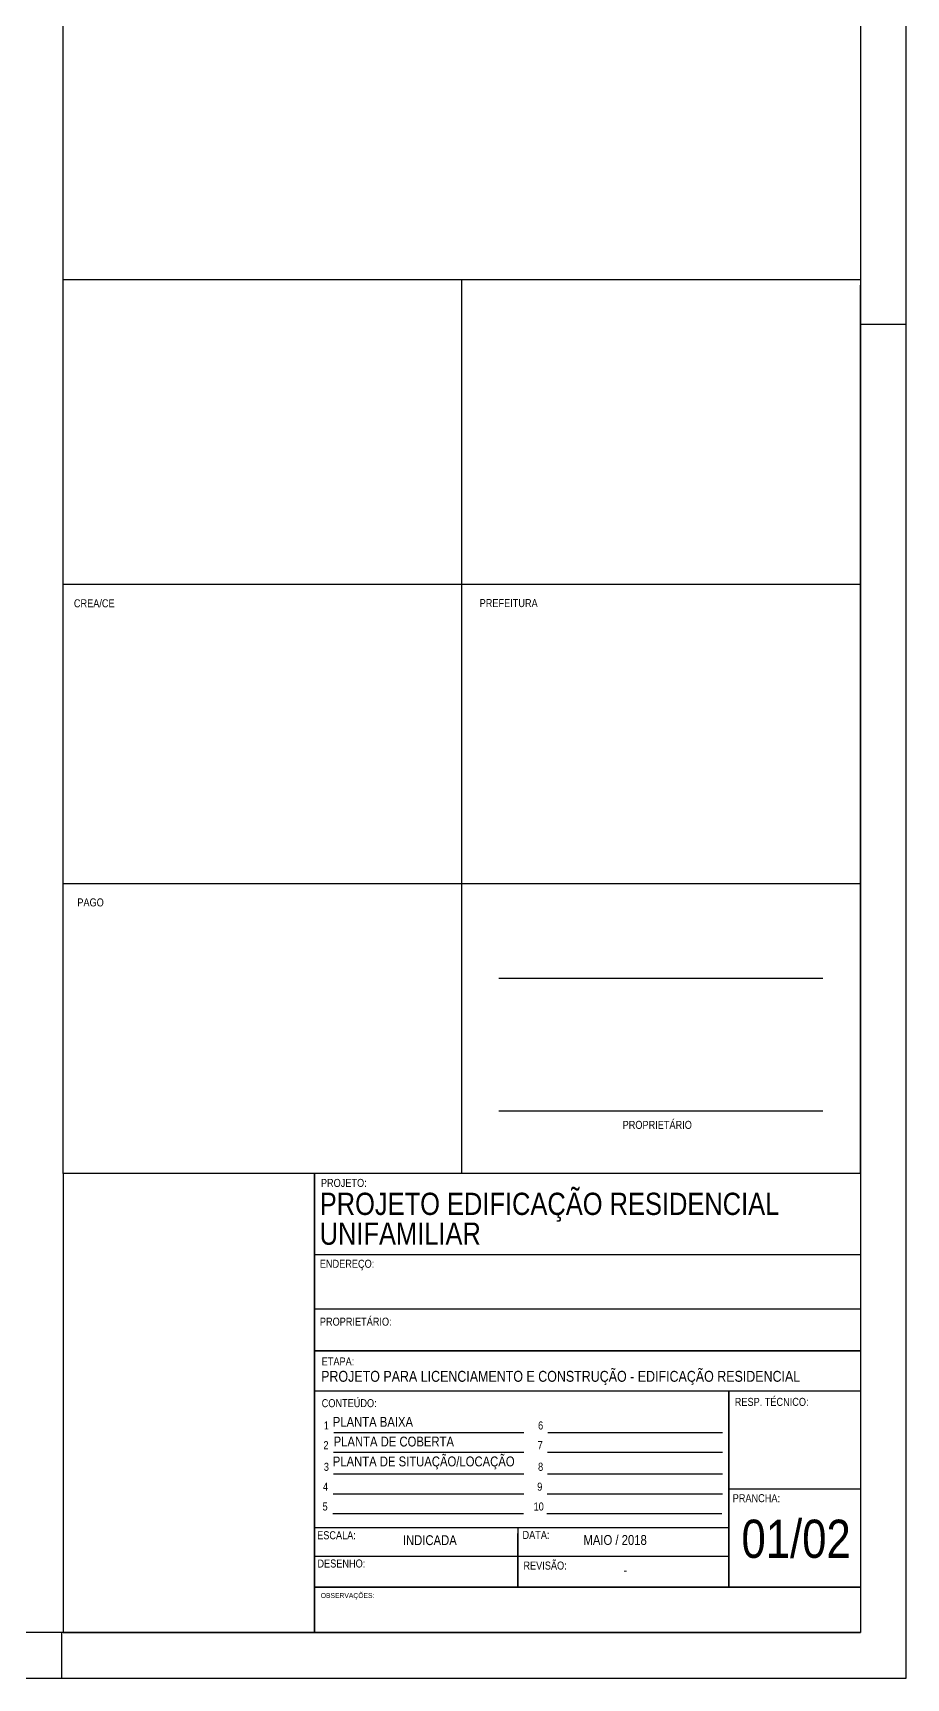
# Model space of a CAD drawing. Header units: millimetres. Extents: x 2718 to 3327, y 272 to 594.
# Drawn here: x 3085.17 to 3099.55, y 418.59 to 445.65 of the extents above; entities that cross this region are included whole.
import ezdxf
from ezdxf.enums import TextEntityAlignment as Align

# ---------------------------------------------------------------- set-up
doc = ezdxf.new("R2010")
doc.units = ezdxf.units.MM
doc.header["$MEASUREMENT"] = 0
doc.layers.get('0').update_dxf_attribs({"linetype": 'CONTINUOUS'})
for name, color, linetype in [('E-txt-g', 3, 'CONTINUOUS'), ('E-TXT-Y', 2, 'CONTINUOUS'), ("LINHA - PROJETU'S", 1, 'CONTINUOUS'), ('Lotes', 2, 'CONTINUOUS'), ("PRANCHA - PROJETU'S", 7, 'CONTINUOUS'), ('TEXTO', 2, 'CONTINUOUS')]:
    doc.layers.add(name, color=color, linetype=linetype)
doc.styles.add('F2', font='ARIALN.TTF')

msp = doc.modelspace()

# ---------------------------------------------------------------- linework, layer by layer
at = {"color": 2}
for p, q in [((3085.673, 441.597), (3085.673, 463.14)), ((3098.798, 426.889), (3098.798, 441.504)), ((3098.798, 440.865), (3099.548, 440.865)), ((3085.673, 426.889), (3085.673, 436.582)), ((3085.673, 426.889), (3085.673, 419.34)), ((3085.644, 419.34), (3085.644, 418.59)), ((3085.644, 419.34), (3085.644, 418.59))]:
    msp.add_line(p, q, dxfattribs=at)
msp.add_lwpolyline([(3085.673, 426.889), (3085.673, 441.597), (3098.798, 441.597)], dxfattribs=at)
at = {"color": 7}
for points in [[(3092.236, 426.889), (3092.236, 441.597)], [(3098.798, 436.582), (3085.673, 436.582)], [(3098.798, 431.659), (3085.673, 431.659)]]:
    msp.add_lwpolyline(points, dxfattribs=at)
at = {"layer": 'E-txt-g', "color": 7}
for p, q in [((3098.175, 430.099), (3092.842, 430.099)), ((3098.175, 427.917), (3092.842, 427.917))]:
    msp.add_line(p, q, dxfattribs=at)
at = {"layer": "LINHA - PROJETU'S", "color": 1}
for p, q in [((3098.798, 426.889), (3085.673, 426.889)), ((3089.807, 426.889), (3089.807, 419.34)), ((3089.807, 419.34), (3089.807, 426.889)), ((3098.798, 426.889), (3098.798, 419.34)), ((3089.807, 425.56), (3098.798, 425.56)), ((3089.807, 425.56), (3098.798, 425.56)), ((3089.807, 424.666), (3098.798, 424.666)), ((3089.807, 423.972), (3098.798, 423.972)), ((3098.798, 423.972), (3089.807, 423.972)), ((3089.807, 423.972), (3098.798, 423.972)), ((3089.807, 423.972), (3098.798, 423.972)), ((3089.807, 423.972), (3098.798, 423.972)), ((3089.807, 423.314), (3098.798, 423.314)), ((3096.631, 423.314), (3096.631, 420.094)), ((3096.631, 421.704), (3098.798, 421.704)), ((3096.631, 421.257), (3096.631, 420.094)), ((3096.631, 421.257), (3096.631, 420.744)), ((3096.631, 421.064), (3089.807, 421.064)), ((3093.157, 421.064), (3093.157, 420.086)), ((3089.807, 420.598), (3096.631, 420.598)), ((3093.157, 420.086), (3093.157, 420.598)), ((3093.157, 420.086), (3089.807, 420.086)), ((3098.798, 420.086), (3089.807, 420.086)), ((3096.477, 420.086), (3093.157, 420.086)), ((3085.673, 419.34), (3098.798, 419.34)), ((3085.673, 419.34), (3098.798, 419.34)), ((3085.673, 419.34), (3098.798, 419.34))]:
    msp.add_line(p, q, dxfattribs=at)
msp.add_lwpolyline([(3098.798, 426.889), (3085.673, 426.889), (3085.673, 419.34)], dxfattribs=at)
msp.add_lwpolyline([(3098.798, 426.889), (3085.673, 426.889), (3085.673, 419.34)], dxfattribs=at)
at = {"layer": 'Lotes', "color": 2}
msp.add_lwpolyline([(3024.975, 418.59), (3099.548, 418.59), (3099.548, 463.14), (3024.975, 463.14)], close=True, dxfattribs=at)
at = {"layer": 'Lotes', "color": 1}
msp.add_lwpolyline([(3026.85, 462.39), (3098.798, 462.39), (3098.798, 419.34), (3026.85, 419.34)], close=True, dxfattribs=at)
at = {"layer": "PRANCHA - PROJETU'S", "color": 1}
for p, q in [((3089.807, 421.047), (3089.807, 426.889)), ((3096.631, 420.094), (3096.631, 423.314)), ((3089.807, 419.34), (3089.807, 421.047)), ((3096.631, 421.047), (3096.631, 421.049)), ((3089.807, 420.598), (3096.477, 420.598)), ((3093.157, 420.086), (3093.157, 420.598)), ((3089.807, 420.086), (3098.798, 420.086)), ((3089.807, 420.086), (3096.477, 420.086))]:
    msp.add_line(p, q, dxfattribs=at)
at = {"layer": "PRANCHA - PROJETU'S", "color": 7}
for p, q in [((3090.129, 422.63), (3093.254, 422.63)), ((3093.651, 422.63), (3096.087, 422.63)), ((3093.651, 422.63), (3096.524, 422.63)), ((3090.123, 422.306), (3093.254, 422.306)), ((3093.644, 422.305), (3096.524, 422.305)), ((3090.123, 421.95), (3093.254, 421.95)), ((3093.644, 421.95), (3096.524, 421.95)), ((3090.116, 421.623), (3093.254, 421.623)), ((3090.116, 421.623), (3093.254, 421.623)), ((3093.637, 421.623), (3096.524, 421.623)), ((3093.637, 421.623), (3096.524, 421.623)), ((3090.109, 421.297), (3093.247, 421.297)), ((3090.109, 421.297), (3093.247, 421.297)), ((3093.631, 421.296), (3096.517, 421.296)), ((3093.631, 421.296), (3096.517, 421.296))]:
    msp.add_line(p, q, dxfattribs=at)
at = {"layer": "PRANCHA - PROJETU'S"}
for p, q in [((3086.999, 419.34), (3098.798, 419.34)), ((3090.444, 419.34), (3098.555, 419.34)), ((3090.444, 419.34), (3098.798, 419.34))]:
    msp.add_line(p, q, dxfattribs=at)
at = {"layer": 'TEXTO', "color": 3}
msp.add_line((3093.157, 420.598), (3093.157, 420.968), dxfattribs=at)

# ---------------------------------------------------------------- texts
at = {"layer": 'E-TXT-Y', "style": 'F2'}
for s, p in [('PROJETO EDIFICAÇÃO RESIDENCIAL', (3089.895, 426.209)), ('UNIFAMILIAR', (3089.893, 425.719))]:
    msp.add_text(s, height=0.36579, dxfattribs=at).set_placement(p)
at = {"layer": "PRANCHA - PROJETU'S", "color": 7, "style": 'F2'}
for s, height, p in [('PROJETO:', 0.1317, (3089.914, 426.67)), ('RESP. TÉCNICO:', 0.13168, (3096.727, 423.068)), ('6', 0.132, (3093.489, 422.68)), ('7', 0.132, (3093.482, 422.356)), ('8', 0.132, (3093.489, 422)), ('9', 0.132, (3093.475, 421.673)), ('10', 0.1317, (3093.415, 421.347)), ('PRANCHA:', 0.1317, (3096.693, 421.484)), ('ESCALA:', 0.1317, (3089.852, 420.874)), ('DATA:', 0.1317, (3093.233, 420.879)), ('DESENHO:', 0.1317, (3089.857, 420.409)), ('REVISÃO:', 0.1317, (3093.248, 420.375))]:
    msp.add_text(s, height=height, dxfattribs=at).set_placement(p)
at = {"layer": "PRANCHA - PROJETU'S", "color": 2, "style": 'F2'}
for s, height, p in [('PLANTA BAIXA', 0.16221, (3090.109, 422.724)), ('PLANTA DE COBERTA', 0.16221, (3090.123, 422.4)), ('PLANTA DE SITUAÇÃO/LOCAÇÃO', 0.16221, (3090.109, 422.073)), ('01/02', 0.6275, (3096.838, 420.568)), ('INDICADA', 0.1622, (3091.263, 420.778)), ('MAIO / 2018', 0.16221, (3094.236, 420.781)), ('-', 0.162, (3094.895, 420.287))]:
    msp.add_text(s, height=height, dxfattribs=at).set_placement(p)
at = {"layer": "PRANCHA - PROJETU'S", "style": 'F2'}
msp.add_text('OBSERVAÇÕES:', height=0.0811, dxfattribs=at).set_placement((3089.911, 419.908))
at = {"layer": 'TEXTO', "color": 7, "style": 'F2'}
for s, height, p in [('CREA/CE', 0.1317, (3086.183, 436.274)), ('PREFEITURA', 0.1317, (3093.005, 436.274)), ('PAGO', 0.1317, (3086.122, 431.351)), ('PROPRIETÁRIO', 0.13168, (3095.451, 427.707))]:
    msp.add_text(s, height=height, dxfattribs=at).set_placement(p, align=Align.MIDDLE)
for s, height, p in [('ENDEREÇO:', 0.1317, (3089.896, 425.34)), ('PROPRIETÁRIO:', 0.13168, (3089.897, 424.388)), ('ETAPA:', 0.1317, (3089.927, 423.733)), ('CONTEÚDO:', 0.1317, (3089.927, 423.047)), ('1', 0.132, (3089.962, 422.68)), ('2', 0.132, (3089.955, 422.356)), ('3', 0.132, (3089.962, 422)), ('4', 0.132, (3089.948, 421.673)), ('5', 0.132, (3089.941, 421.347))]:
    msp.add_text(s, height=height, dxfattribs=at).set_placement(p)
at = {"layer": 'TEXTO', "color": 2, "style": 'F2'}
msp.add_text('PROJETO PARA LICENCIAMENTO E CONSTRUÇÃO - EDIFICAÇÃO RESIDENCIAL ', height=0.17883, dxfattribs=at).set_placement((3089.918, 423.465))

doc.saveas('drawing.dxf')
